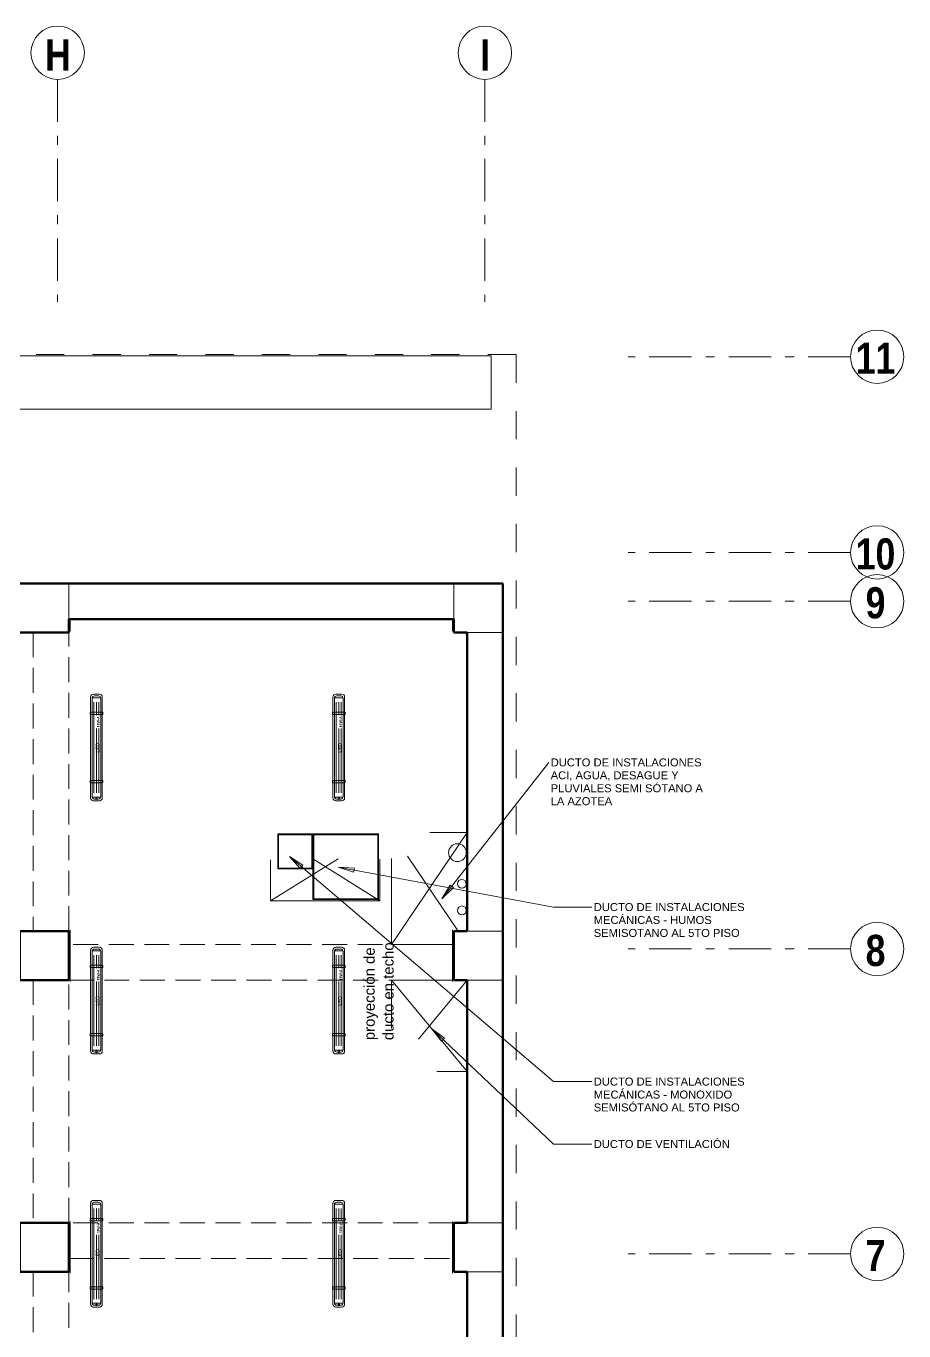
# Model space of a CAD drawing. Header units: metres. Extents: x -4 to 54.5, y -3.3 to 43.7.
# Drawn here: x 44.49 to 54.36, y 29.02 to 43.69 of the extents above; entities that cross this region are included whole.
import ezdxf

# ---------------------------------------------------------------- set-up
doc = ezdxf.new("R2010")
doc.units = ezdxf.units.M
for name, pattern in [('Dash', [0.635, 0.3175, -0.3175]), ('Dash Dot 3_16_', [0.79375, 0.47625, -0.15875, 0, -0.15875]), ('Dash_2_', [0.635, 0.3175, -0.3175]), ('Derribado', [0.4, 0.28, -0.12])]:
    doc.linetypes.add(name, pattern=pattern)
doc.layers.get('0').update_dxf_attribs({"color": 8})
for name, color, linetype, lineweight in [('A-DETL', 8, 'Continuous', 9), ('A-FLOR', 8, 'Continuous', 18), ('A-SIGN', 8, 'Continuous', 9), ('A-WALL', 8, 'Continuous', 9), ('C-PROP-LINE', 8, 'Continuous', 9), ('G-ANNO-TEXT', 8, 'Continuous', 9), ('S-COLS', 8, 'Continuous', 9), ('S-FNDN', 8, 'Continuous', 9), ('S-GRID', 8, 'Continuous', 9), ('S-GRID-IDEN', 8, 'Continuous', 9)]:
    doc.layers.add(name, color=color, linetype=linetype, lineweight=lineweight)
doc.layers.add('IE-LUM-L-01-15', color=5, linetype='Continuous', lineweight=18, true_color=0x126b94)
doc.styles.add('Arial', font='arial.ttf', dxfattribs={"height": 0.12})
doc.styles.add('Arial Narrow_B_1', font='ARIALNB.TTF', dxfattribs={"height": 0.35})
doc.styles.add('Arial_2', font='arial.ttf', dxfattribs={"height": 0.09})
doc.styles.add('EI_LUM_BOLD', font='OpenSans-Semibold.ttf')
doc.styles.add('EI_LUM_REGULAR', font='OpenSans-Regular.ttf')

# ---------------------------------------------------------------- blocks, each defined once
blk = doc.blocks.new('ARQ-Ductos - DuctoPrOyeccion2D-5491508-NIV_A_S01_SÓTANO 1')
at = {"layer": 'A-SIGN'}
for p, q in [((0.85, 1.26), (0, 0)), ((0.432, 1.26), (0.85, 1.26)), ((0.432, 1.26), (0.85, 1.26)), ((0, 0), (0, 0.967)), ((0, 0), (0, 0.967)), ((0.179, 0.994), (0.749, 0.15)), ((0.7, 0), (0, 0)), ((0.7, 0), (0, 0))]:
    blk.add_line(p, q, dxfattribs=at)
blk = doc.blocks.new('ARQ-Ductos - DuctoPrOyeccion2D-5545881-NIV_A_S01_SÓTANO 1')
at = {"layer": 'A-SIGN'}
for p, q in [((0, 1.03), (0.7, 1.03)), ((0, 0.484), (0, 1.03)), ((0, 1.03), (0.7, 1.03)), ((0, 0.484), (0, 1.03)), ((0, 1.03), (0.85, 0)), ((0.85, 1.03), (0.302, 0.365)), ((0.85, 0), (0.508, 0)), ((0.85, 0), (0.508, 0))]:
    blk.add_line(p, q, dxfattribs=at)
blk = doc.blocks.new('ARQ-Ductos - DuctoPrOyeccion2D-5552975-NIV_A_S01_SÓTANO 1')
at = {"layer": 'A-SIGN'}
for p, q in [((0.758, 0.474), (0, 0)), ((0, 0), (0, 0.462)), ((0, 0), (0, 0.462)), ((0.474, 0.473), (1.23, 0)), ((1.23, 0.471), (1.23, 0)), ((1.23, 0.471), (1.23, 0)), ((1.23, 0), (0, 0)), ((1.23, 0), (0, 0))]:
    blk.add_line(p, q, dxfattribs=at)
blk = doc.blocks.new('Family - ___-3742183-NIV_A_S01_SÓTANO 1')
at = {"layer": 'C-PROP-LINE', "linetype": 'Dash_2_', "lineweight": 18}
for q in [(0, 40), (50, 0)]:
    blk.add_line((50, 40), q, dxfattribs=at)
blk = doc.blocks.new('Rejilla - F_gn02SimboloDeRejillaA-4957175-NIV_A_S01_SÓTANO 1')
at = {"layer": 'S-GRID-IDEN'}
blk.add_circle((0, 0), 0.003, dxfattribs=at)
blk = doc.blocks.new('EST-ColumnaRectangularConcretoEst - C155x55cm-5263964-NIV_A_S01_SÓTANO 1')
at = {"layer": 'S-COLS', "lineweight": 50}
for p, q in [((0.275, 0.275), (-0.275, 0.275)), ((-0.275, 0.275), (-0.275, -0.275)), ((0.275, -0.275), (0.275, 0.275)), ((-0.275, -0.275), (0.275, -0.275))]:
    blk.add_line(p, q, dxfattribs=at)
blk = doc.blocks.new('EST-ColumnaRectangularConcretoEst - C155x55cm-V1-NIV_A_S01_SÓTANO 1')
at = {"layer": 'S-COLS', "lineweight": 50}
for p, q in [((0.275, 0.275), (-0.275, 0.275)), ((-0.275, 0.275), (-0.275, -0.275)), ((0.275, -0.275), (0.275, 0.275)), ((-0.275, -0.275), (0.275, -0.275))]:
    blk.add_line(p, q, dxfattribs=at)
blk = doc.blocks.new('Family - ___-5400166-NIV_A_S01_SÓTANO 1')
at = {"layer": 'C-PROP-LINE', "linetype": 'Dash', "lineweight": 13}
for q in [(0, 40), (50, 0)]:
    blk.add_line((50, 40), q, dxfattribs=at)
blk = doc.blocks.new('Rejilla - F_gn02SimboloDeRejillaA-V63-NIV_A_S01_SÓTANO 1')
at = {"layer": 'S-GRID-IDEN'}
blk.add_circle((0, 0), 0.003, dxfattribs=at)
blk = doc.blocks.new('EI_LUM_L_01_15')
at = {"color": 0, "lineweight": 9}
for p, q in [((-5.58, 0.5), (-5.58, -0.5)), ((-5.1, 0.28), (5.1, 0.28)), ((-5.1, 0), (2.14, 0)), ((3.65, 0), (5.1, 0)), ((5.58, 0.5), (5.58, -0.5)), ((-5.1, -0.28), (2.14, -0.28)), ((3.65, -0.28), (5.1, -0.28))]:
    blk.add_line(p, q, dxfattribs=at)
at = {"color": 0, "lineweight": 13}
blk.add_lwpolyline([(-5.67, -0.66), (5.67, -0.66, 0.414214), (6, -0.33), (6, 0.33, 0.414214), (5.67, 0.66), (-5.67, 0.66, 0.414214), (-6, 0.33), (-6, -0.33, 0.414214)], format="xyb", close=True, dxfattribs=at)
at = {"color": 0, "lineweight": 9}
for points in [[(-5.53, -0.49), (5.53, -0.49, 0.414214), (5.8, -0.23), (5.8, 0.23, 0.414214), (5.53, 0.49), (-5.53, 0.49, 0.414214), (-5.8, 0.23), (-5.8, -0.23, 0.414214)], [(-3.93, -0.71), (-3.75, -0.71, 0.414214), (-3.71, -0.67), (-3.71, 0.67, 0.414214), (-3.75, 0.71), (-3.93, 0.71, 0.414214), (-3.97, 0.67), (-3.97, -0.67, 0.414214)], [(3.75, -0.71), (3.93, -0.71, 0.414214), (3.97, -0.67), (3.97, 0.67, 0.414214), (3.93, 0.71), (3.75, 0.71, 0.414214), (3.71, 0.67), (3.71, -0.67, 0.414214)]]:
    blk.add_lwpolyline(points, format="xyb", close=True, dxfattribs=at)
blk.add_circle((-5.76, 0), 0.099, dxfattribs=at)
for s, height, style, p in [('LED', 0.465, 'EI_LUM_REGULAR', (-0.59, -0.37)), ('15W-A', 0.299, 'EI_LUM_BOLD', (2.25, -0.37))]:
    blk.add_text(s, height=height, dxfattribs=dict(at, style=style)).set_placement(p)
at = {"style": 'EI_LUM_REGULAR', "flags": 1}
for tag in ['ALTURA_M', 'AMBIENTE', 'TIPO', 'ID', 'IP', 'GIRO_REFERENCIA', 'DESCRIPCION', 'POTENCIA_W', 'FLUJO_NOMINAL_LM', 'FLUJO_CALCULO_LM', 'MONTAJE', 'PAGINA_PDF', 'NUMERO_LOCAL', 'ESTADO', 'NPT_M', 'FUENTE_XY']:
    blk.add_attdef(tag, (0, 0), '', height=2.5, dxfattribs=at)

msp = doc.modelspace()

# ---------------------------------------------------------------- linework, layer by layer
at = {"layer": 'A-DETL', "linetype": 'Derribado', "lineweight": 18}
for p, q in [((49.3, 37.425), (44.97, 37.425)), ((44.97, 37.425), (44.97, 37.025)), ((49.3, 37.025), (49.3, 37.425)), ((44.97, 37.025), (49.3, 37.025)), ((44.97, 36.875), (44.57, 36.875)), ((44.57, 36.875), (44.57, 33.515)), ((44.97, 33.515), (44.97, 36.875)), ((49.85, 36.875), (49.45, 36.875)), ((49.45, 36.875), (49.45, 33.515)), ((49.85, 33.515), (49.85, 36.875)), ((44.57, 33.515), (44.97, 33.515)), ((49.45, 33.515), (49.85, 33.515)), ((49.3, 33.365), (44.97, 33.365)), ((44.97, 33.365), (44.97, 32.965)), ((49.3, 32.965), (49.3, 33.365)), ((44.97, 32.965), (44.57, 32.965)), ((44.57, 32.965), (44.57, 30.235)), ((44.97, 30.235), (44.97, 32.965)), ((44.97, 32.965), (49.3, 32.965)), ((49.45, 32.965), (49.85, 32.965)), ((49.45, 30.235), (49.45, 32.965)), ((49.85, 32.965), (49.85, 30.235)), ((44.57, 30.235), (44.97, 30.235)), ((49.3, 30.235), (44.97, 30.235)), ((44.97, 30.235), (44.97, 29.835)), ((49.3, 29.835), (49.3, 30.235)), ((49.85, 30.235), (49.45, 30.235)), ((44.97, 29.835), (49.3, 29.835)), ((44.97, 29.685), (44.57, 29.685)), ((44.57, 29.685), (44.57, 24.655)), ((44.97, 24.655), (44.97, 29.685)), ((49.85, 29.685), (49.45, 29.685)), ((49.45, 29.685), (49.45, 24.655)), ((49.85, 24.655), (49.85, 29.685))]:
    msp.add_line(p, q, dxfattribs=at)
at = {"layer": 'A-DETL', "lineweight": 18}
for p, q in [((47.715, 34.61), (47.32, 34.61)), ((47.32, 34.61), (47.32, 34.215)), ((47.33, 34.6), (47.33, 34.225)), ((47.705, 34.6), (47.33, 34.6)), ((47.705, 34.225), (47.705, 34.6)), ((47.715, 34.61), (48.455, 34.61)), ((47.715, 33.87), (47.715, 34.61)), ((47.715, 34.215), (47.715, 34.61)), ((47.725, 34.6), (48.445, 34.6)), ((47.725, 33.88), (47.725, 34.6)), ((48.445, 34.6), (48.445, 33.88)), ((48.455, 34.61), (48.455, 33.87)), ((47.32, 34.215), (47.715, 34.215)), ((47.33, 34.225), (47.705, 34.225)), ((48.455, 33.87), (47.715, 33.87)), ((48.445, 33.88), (47.725, 33.88))]:
    msp.add_line(p, q, dxfattribs=at)
for centre, radius in [((49.341, 34.398), 0.1), ((49.391, 34.048), 0.05), ((49.391, 33.748), 0.05)]:
    msp.add_circle(centre, radius, dxfattribs=at)
at = {"layer": 'A-FLOR', "lineweight": 9}
for p, q in [((44.985, 37.025), (44.985, 36.89)), ((49.285, 36.89), (49.285, 37.025)), ((49.45, 36.86), (49.435, 36.86)), ((44.985, 33.53), (44.985, 32.95)), ((49.285, 32.95), (49.285, 33.53)), ((49.435, 33.53), (49.45, 33.53)), ((49.45, 32.95), (49.435, 32.95)), ((44.985, 30.25), (44.985, 29.67)), ((49.285, 29.67), (49.285, 30.25)), ((49.435, 30.25), (49.45, 30.25)), ((49.45, 29.67), (49.435, 29.67))]:
    msp.add_line(p, q, dxfattribs=at)
at = {"layer": 'A-WALL', "lineweight": 50}
for p, q in [((49.3, 37.425), (44.97, 37.425)), ((44.97, 37.025), (49.3, 37.025)), ((49.45, 36.875), (49.45, 33.515)), ((49.85, 33.515), (49.85, 36.875)), ((49.45, 32.965), (49.45, 30.235)), ((49.85, 30.235), (49.85, 32.965)), ((49.45, 29.685), (49.45, 24.655)), ((49.85, 24.655), (49.85, 29.685))]:
    msp.add_line(p, q, dxfattribs=at)
at = {"layer": 'A-WALL', "lineweight": 5}
for p, q in [((44.97, 37.425), (44.97, 37.025)), ((49.3, 37.025), (49.3, 37.425)), ((49.85, 36.875), (49.45, 36.875)), ((49.45, 33.515), (49.85, 33.515)), ((49.85, 32.965), (49.45, 32.965)), ((49.45, 30.235), (49.85, 30.235)), ((49.85, 29.685), (49.45, 29.685))]:
    msp.add_line(p, q, dxfattribs=at)
at = {"layer": 'G-ANNO-TEXT'}
for p, q in [((49.166, 33.878), (50.37, 35.413)), ((47.451, 34.355), (47.573, 34.22)), ((47.604, 34.257), (47.451, 34.355)), ((47.451, 34.355), (50.421, 31.823)), ((47.573, 34.22), (47.604, 34.257)), ((48.001, 34.234), (48.173, 34.178)), ((48.182, 34.225), (48.001, 34.234)), ((48.001, 34.234), (50.421, 33.786)), ((48.173, 34.178), (48.182, 34.225)), ((49.258, 34.034), (49.166, 33.878)), ((49.166, 33.878), (49.295, 34.005)), ((49.295, 34.005), (49.258, 34.034)), ((50.421, 33.786), (50.854, 33.786)), ((49.048, 32.419), (49.163, 32.278)), ((49.195, 32.313), (49.048, 32.419)), ((49.048, 32.419), (50.421, 31.121)), ((49.163, 32.278), (49.195, 32.313)), ((50.421, 31.823), (50.854, 31.823)), ((50.421, 31.121), (50.854, 31.121))]:
    msp.add_line(p, q, dxfattribs=at)
at = {"layer": 'S-COLS', "lineweight": 50}
for p, q in [((44.97, 37.425), (44.42, 37.425)), ((49.85, 37.425), (49.3, 37.425)), ((49.85, 36.875), (49.85, 37.425)), ((44.97, 36.875), (44.97, 37.025)), ((49.3, 37.025), (49.3, 36.875)), ((44.42, 36.875), (44.97, 36.875)), ((49.3, 36.875), (49.45, 36.875)), ((49.45, 33.515), (49.3, 33.515)), ((49.3, 33.515), (49.3, 32.965)), ((49.85, 32.965), (49.85, 33.515)), ((49.3, 32.965), (49.45, 32.965)), ((49.45, 30.235), (49.3, 30.235)), ((49.3, 30.235), (49.3, 29.685)), ((49.85, 29.685), (49.85, 30.235)), ((49.3, 29.685), (49.45, 29.685))]:
    msp.add_line(p, q, dxfattribs=at)
at = {"layer": 'S-COLS', "lineweight": 5}
for p, q in [((44.97, 37.025), (44.97, 37.425)), ((49.3, 37.425), (49.3, 37.025)), ((49.45, 36.875), (49.85, 36.875)), ((49.85, 33.515), (49.45, 33.515)), ((49.45, 32.965), (49.85, 32.965)), ((49.85, 30.235), (49.45, 30.235)), ((49.45, 29.685), (49.85, 29.685))]:
    msp.add_line(p, q, dxfattribs=at)
at = {"layer": 'S-FNDN'}
for p, q in [((49.72, 39.985), (41.9, 39.985)), ((49.72, 39.385), (49.72, 39.985)), ((41.9, 39.385), (49.72, 39.385))]:
    msp.add_line(p, q, dxfattribs=at)
at = {"layer": 'S-GRID', "linetype": 'Dash Dot 3_16_'}
for p, q in [((44.845, 43.095), (44.845, 40.595)), ((49.65, 43.095), (49.65, 40.595)), ((53.762, 39.976), (51.262, 39.976)), ((53.762, 37.775), (51.262, 37.775)), ((53.762, 37.225), (51.262, 37.225)), ((53.762, 33.315), (51.262, 33.315)), ((53.762, 29.885), (51.262, 29.885))]:
    msp.add_line(p, q, dxfattribs=at)

# ---------------------------------------------------------------- block references
at = {"layer": 'A-SIGN'}
for name, p in [('ARQ-Ductos - DuctoPrOyeccion2D-5491508-NIV_A_S01_SÓTANO 1', (48.6, 33.365)), ('ARQ-Ductos - DuctoPrOyeccion2D-5552975-NIV_A_S01_SÓTANO 1', (47.24, 33.855)), ('ARQ-Ductos - DuctoPrOyeccion2D-5545881-NIV_A_S01_SÓTANO 1', (48.6, 31.935))]:
    msp.add_blockref(name, p, dxfattribs=at)
at = {"layer": 'C-PROP-LINE', "linetype": 'Dash_2_', "lineweight": 18}
msp.add_blockref('Family - ___-3742183-NIV_A_S01_SÓTANO 1', (0, 0), dxfattribs=at)
at = {"layer": 'C-PROP-LINE', "linetype": 'Dash', "lineweight": 13}
msp.add_blockref('Family - ___-5400166-NIV_A_S01_SÓTANO 1', (0, 0), dxfattribs=at)
at = {"layer": 'IE-LUM-L-01-15', "xscale": 0.1, "yscale": 0.1, "zscale": 0.1, "rotation": 90}
for p in [(45.281, 35.581), (48.006, 35.581), (45.281, 32.734), (48.006, 32.734), (45.281, 29.887), (48.006, 29.887)]:
    msp.add_blockref('EI_LUM_L_01_15', p, dxfattribs=at)
at = {"layer": 'S-COLS', "lineweight": 5}
for name, p in [('EST-ColumnaRectangularConcretoEst - C155x55cm-V1-NIV_A_S01_SÓTANO 1', (44.695, 33.24)), ('EST-ColumnaRectangularConcretoEst - C155x55cm-5263964-NIV_A_S01_SÓTANO 1', (44.695, 29.96))]:
    msp.add_blockref(name, p, dxfattribs=at)
at = {"layer": 'S-GRID-IDEN', "xscale": 99.99999999999991, "yscale": 99.99999999999991, "zscale": 99.99999999999991}
for p, rotation in [((44.845, 43.395), 180), ((49.65, 43.395), 180), ((54.062, 39.976), 90), ((54.062, 37.775), 90), ((54.062, 37.225), 90), ((54.062, 33.315), 90), ((54.062, 29.885), 90)]:
    msp.add_blockref('Rejilla - F_gn02SimboloDeRejillaA-4957175-NIV_A_S01_SÓTANO 1', p, dxfattribs=dict(at, rotation=rotation))
at = {"layer": 'S-GRID-IDEN', "lineweight": 5, "xscale": 99.99999999999991, "yscale": 99.99999999999991, "zscale": 99.99999999999991, "rotation": 90}
for p in [(54.062, 39.976), (54.062, 37.775), (54.062, 37.225), (54.062, 33.315), (54.062, 29.885)]:
    msp.add_blockref('Rejilla - F_gn02SimboloDeRejillaA-V63-NIV_A_S01_SÓTANO 1', p, dxfattribs=at)

# ---------------------------------------------------------------- texts
at = {"layer": 'G-ANNO-TEXT', "char_height": 0.09, "attachment_point": 1, "style": 'Arial_2'}
for s, insert, width in [('DUCTO DE INSTALACIONES ', (50.39, 35.458), 2.12447), ('ACI, AGUA, DESAGUE Y ', (50.39, 35.313), 1.78776), ('PLUVIALES SEMI SÓTANO A ', (50.39, 35.167), 2.14051), ('LA AZOTEA', (50.39, 35.022), 0.85781), ('DUCTO DE INSTALACIONES ', (50.874, 33.831), 2.12447), ('MECÁNICAS - HUMOS ', (50.874, 33.686), 1.63544), ('SEMISOTANO AL 5TO PISO', (50.874, 33.54), 2.02025), ('DUCTO DE INSTALACIONES ', (50.874, 31.868), 2.12447), ('MECÁNICAS - MONOXIDO ', (50.874, 31.722), 1.93207), ('SEMISÓTANO AL 5TO PISO', (50.874, 31.577), 2.02025), ('DUCTO DE VENTILACIÓN', (50.874, 31.166), 1.87595)]:
    msp.add_mtext(s, dxfattribs=dict(at, insert=insert, width=width))
at = {"layer": 'G-ANNO-TEXT', "char_height": 0.12, "attachment_point": 1, "rotation": 90, "style": 'Arial'}
for s, insert, width in [('proyección de ', (48.291, 32.289), 1.427), ('ducto en techo', (48.503, 32.289), 1.44304)]:
    msp.add_mtext(s, dxfattribs=dict(at, insert=insert, width=width))
at = {"layer": 'S-GRID-IDEN', "char_height": 0.35, "attachment_point": 1, "style": 'Arial Narrow_B_1'}
for s, insert, width in [('\\fArial Narrow|b1|i0|c0|p34|;H', (44.703, 43.545), 0.35274), ('\\fArial Narrow|b1|i0|c0|p34|;I', (49.597, 43.545), 0.13629), ('11', (53.82, 40.134), 0.54515), ('10', (53.82, 37.933), 0.54515), ('\\fArial Narrow|b1|i0|c0|p34|;9', (53.932, 37.383), 0.27257), ('\\fArial Narrow|b1|i0|c0|p34|;8', (53.932, 33.473), 0.27257), ('\\fArial Narrow|b1|i0|c0|p34|;7', (53.932, 30.043), 0.27257)]:
    msp.add_mtext(s, dxfattribs=dict(at, insert=insert, width=width))

doc.saveas('drawing.dxf')
